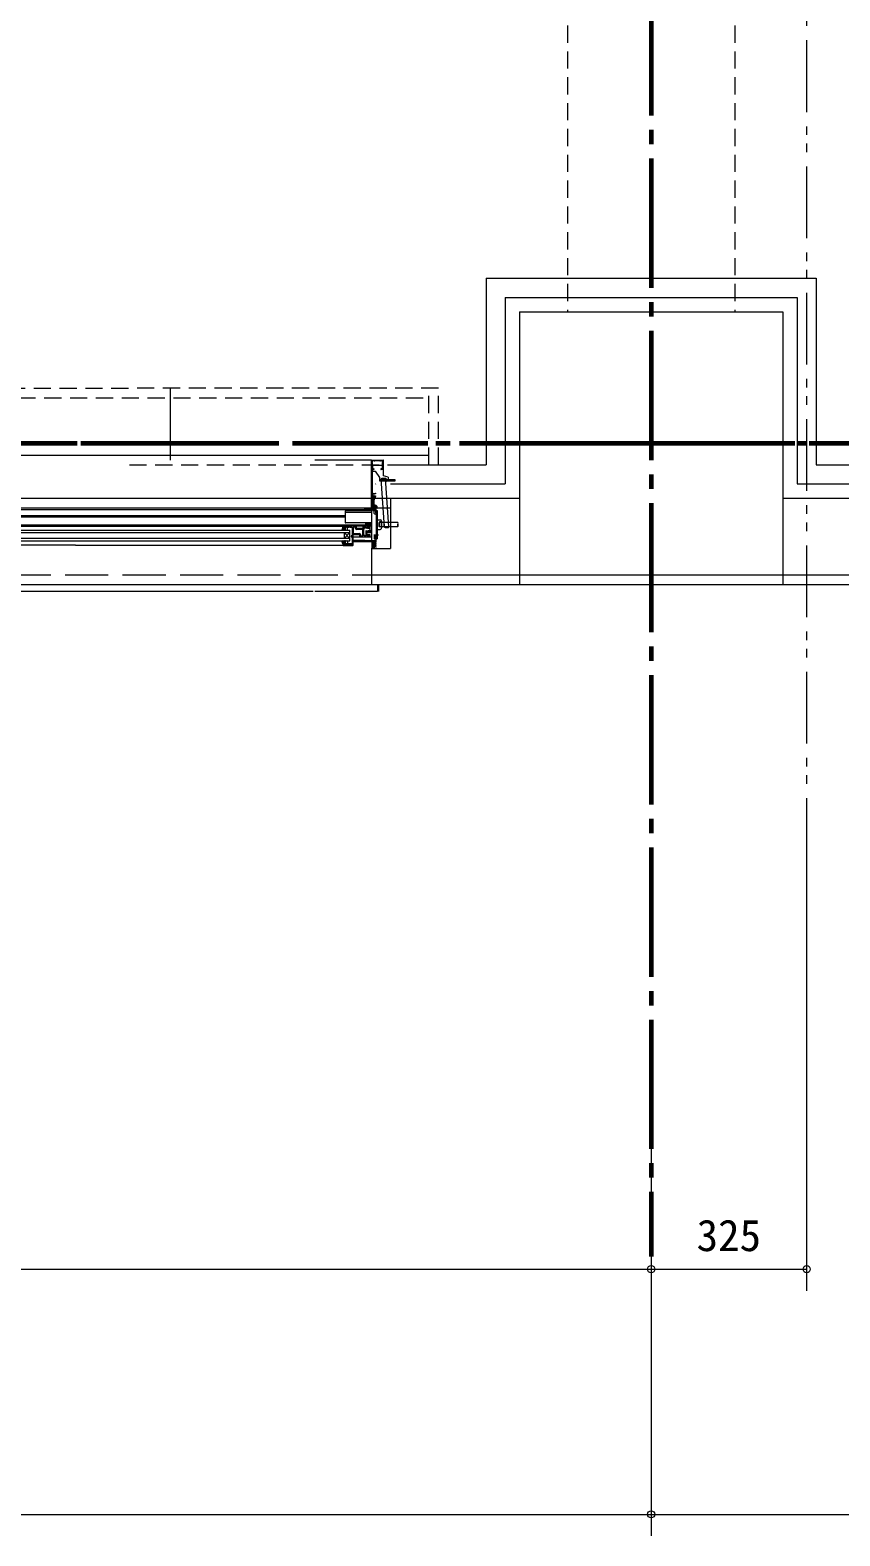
# Model space of a CAD drawing. Units: millimetres at full size, sheet at 1:30. Extents: x -16828 to 149130, y 47892 to 100313.
# Drawn here: x 16886 to 18579, y 48667 to 51814 of the extents above; entities that cross this region are included whole.
import ezdxf
from ezdxf.enums import TextEntityAlignment as Align

# ---------------------------------------------------------------- set-up
doc = ezdxf.new("R2010")
doc.units = ezdxf.units.MM
doc.header["$LTSCALE"] = 30
doc.header["$PDMODE"] = 32
doc.header["$PDSIZE"] = 15
for name, pattern in [('CHAIN2', [12, 9, -1, 1, -1]), ('DASHED1', [1.8, 1.2, -0.6]), ('DASHED3', [4, 3, -1]), ('DOUBLE_CHAIN1', [8.8, 5, -1, 0.6, -0.6, 0.6, -1])]:
    doc.linetypes.add(name, pattern=pattern)
for name, color, linetype, lineweight in [('0-0', 7, 'CHAIN2', 15), ('0-1', 7, 'Continuous', 15), ('2-0_通芯', 7, 'DOUBLE_CHAIN1', 15), ('2-1_躯体', 7, 'Continuous', 15), ('2-2_間仕切り芯', 7, 'DOUBLE_CHAIN1', 15), ('2-3_間仕切り', 7, 'Continuous', 15), ('2-A_建具', 7, 'Continuous', 15), ('9-6_無題7', 7, 'Continuous', 15)]:
    doc.layers.add(name, color=color, linetype=linetype, lineweight=lineweight)
doc.styles.add('ＭＳ ゴシック', font='')
doc.styles.get('ＭＳ ゴシック').set_extended_font_data('MS Gothic')

msp = doc.modelspace()

# ---------------------------------------------------------------- linework, layer by layer
at = {"layer": '0-0', "color": 1, "lineweight": 60}
for p, q in [((18184.96, 68105.86), (18184.96, 49250.86)), ((-9565.04, 50950.86), (35684.96, 50950.86))]:
    msp.add_line(p, q, dxfattribs=at)
at = {"layer": '0-1', "linetype": 'DASHED1'}
for p, q in [((18009.96, 55225.86), (18009.96, 51225.86)), ((18359.96, 55225.86), (18359.96, 51225.86))]:
    msp.add_line(p, q, dxfattribs=at)
at = {"layer": '0-1'}
for p, q in [((17909.96, 51225.86), (18459.96, 51225.86)), ((17909.96, 51225.86), (17909.96, 50655.86)), ((18459.96, 51225.86), (18459.96, 50655.86)), ((12459.96, 50835.86), (17909.96, 50835.86)), ((18459.96, 50835.86), (21765.01, 50835.86)), ((-6110.04, 50655.86), (31079.96, 50655.86))]:
    msp.add_line(p, q, dxfattribs=at)
at = {"layer": '0-1', "linetype": 'DASHED3'}
msp.add_line((-1280.04, 50675.86), (21780.96, 50675.86), dxfattribs=at)
at = {"layer": '2-0_通芯', "color": 1, "lineweight": 60}
msp.add_line((-10727.74, 50950.86), (35684.96, 50950.86), dxfattribs=at)
at = {"layer": '2-1_躯体'}
for p, q in [((17909.96, 51225.86), (18459.96, 51225.86)), ((17909.96, 51225.86), (17909.96, 50655.86)), ((18459.96, 51225.86), (18459.96, 50655.86)), ((17639.96, 50835.86), (17909.96, 50835.86)), ((17639.96, 50835.86), (17639.96, 50730.86)), ((18459.96, 50835.86), (21759.96, 50835.86)), ((17599.96, 50730.86), (17639.96, 50730.86)), ((17599.96, 50730.86), (17599.96, 50655.86)), ((17599.96, 50655.86), (21799.96, 50655.86))]:
    msp.add_line(p, q, dxfattribs=at)
at = {"layer": '2-1_躯体', "linetype": 'DASHED3'}
msp.add_line((17599.96, 50675.86), (21799.96, 50675.86), dxfattribs=at)
at = {"layer": '2-2_間仕切り芯'}
msp.add_line((18509.96, 56281.24), (18509.96, 50005.86), dxfattribs=at)
at = {"layer": '2-3_間仕切り'}
for p, q in [((17839.96, 51295.86), (17839.96, 50905.86)), ((17879.96, 51255.86), (17879.96, 50865.86)), ((17879.96, 51255.86), (18489.96, 51255.86)), ((18489.96, 51255.86), (18489.96, 50865.86)), ((17639.96, 50905.86), (17839.96, 50905.86)), ((18529.96, 50905.86), (21759.96, 50905.86)), ((17639.96, 50865.86), (17879.96, 50865.86)), ((18489.96, 50865.86), (21759.96, 50865.86))]:
    msp.add_line(p, q, dxfattribs=at)
msp.add_lwpolyline([(17839.96, 51295.86), (18529.96, 51295.86), (18529.96, 50905.86)], dxfattribs=at)
at = {"layer": '2-A_建具', "linetype": 'DASHED1'}
for p, q in [((13275.96, 51065.86), (17093.96, 51065.86)), ((17719.96, 50905.86), (17719.96, 51065.86)), ((12649.96, 51045.86), (17719.96, 51045.86))]:
    msp.add_line(p, q, dxfattribs=at)
at = {"layer": '2-A_建具'}
for p, q in [((17179.96, 50915.86), (17179.96, 51065.86)), ((12649.96, 50925.86), (17719.96, 50925.86)), ((17599.96, 50915.86), (17481.46, 50915.86)), ((17600.46, 50915.86), (17624.46, 50915.86)), ((17601.46, 50895.36), (17601.46, 50846.19)), ((17601.96, 50904.41), (17601.96, 50898.81)), ((17622.96, 50904.41), (17601.96, 50904.41)), ((17601.96, 50898.81), (17603.46, 50897.31)), ((17601.96, 50895.91), (17601.96, 50892.41)), ((17604.76, 50895.91), (17601.96, 50895.91)), ((17604.21, 50895.86), (17601.96, 50895.86)), ((17603.46, 50897.31), (17604.76, 50897.31)), ((17620.16, 50897.31), (17621.46, 50897.31)), ((17624.96, 50895.91), (17620.16, 50895.91)), ((17624.46, 50895.86), (17620.71, 50895.86)), ((17621.46, 50897.31), (17622.96, 50898.81)), ((17622.96, 50898.81), (17622.96, 50904.41)), ((17624.96, 50882.91), (17624.96, 50915.36)), ((17608.76, 50865.66), (17608.96, 50865.86)), ((17616.96, 50879.56), (17616.96, 50872.41)), ((17649.96, 50874.71), (17616.96, 50874.71)), ((17616.96, 50872.41), (17649.96, 50872.41)), ((17629.65, 50876.96), (17620.67, 50876.36)), ((17627.47, 50775.56), (17620.67, 50876.36)), ((17634.96, 50880.23), (17624.96, 50882.91)), ((17629.65, 50876.96), (17628.58, 50877.89)), ((17636.45, 50776.16), (17629.65, 50876.96)), ((17634.96, 50880.23), (17634.96, 50874.71)), ((17642.81, 50872.41), (17642.81, 50874.71)), ((17647.31, 50872.41), (17647.31, 50874.71)), ((17649.96, 50872.41), (17649.96, 50874.71)), ((17601.64, 50843.36), (17601.68, 50843.21)), ((17601.68, 50842.71), (17601.64, 50842.56)), ((17602.61, 50844.55), (17602.46, 50844.54)), ((17602.46, 50841.39), (17602.61, 50841.37)), ((17603.38, 50844.8), (17603.26, 50844.75)), ((17603.26, 50841.17), (17603.38, 50841.12)), ((17604.26, 50844.58), (17604.17, 50844.66)), ((17604.17, 50841.26), (17604.26, 50841.35)), ((17605.16, 50844.11), (17605.02, 50844.11)), ((17605.02, 50841.81), (17605.16, 50841.81)), ((16405.96, 50815.86), (17639.96, 50815.86)), ((17599.96, 50811.96), (16405.96, 50811.96)), ((17544.96, 50799.46), (16422.46, 50799.46)), ((17544.96, 50808.96), (17544.96, 50785.46)), ((17599.96, 50805.92), (17544.96, 50805.92)), ((17598.96, 50809.96), (17545.96, 50809.96)), ((17603.88, 50813.28), (17602.74, 50811.3)), ((17602.74, 50811.3), (17603.53, 50809.68)), ((17604, 50811.6), (17602.77, 50811.37)), ((17606.48, 50814.48), (17603.19, 50808.8)), ((17604.41, 50810.91), (17603.53, 50809.68)), ((17603.79, 50809.53), (17603.53, 50809.68)), ((17603.84, 50813.87), (17603.75, 50813.72)), ((17603.75, 50813.72), (17603.97, 50813.34)), ((17603.75, 50813.72), (17606.37, 50812.77)), ((17603.97, 50809.84), (17603.79, 50809.53)), ((17605.59, 50809.65), (17603.79, 50809.53)), ((17603.84, 50813.87), (17604.28, 50813.87)), ((17606.51, 50812.9), (17603.84, 50813.87)), ((17605.77, 50812.19), (17603.88, 50813.28)), ((17603.93, 50813.26), (17603.97, 50813.34)), ((17606.22, 50812.62), (17603.97, 50813.34)), ((17605.43, 50809.97), (17603.97, 50809.84)), ((17604.19, 50814.48), (17604.1, 50814.32)), ((17604.1, 50814.32), (17604.32, 50813.95)), ((17604.1, 50814.32), (17607.88, 50812.95)), ((17604.19, 50814.48), (17604.63, 50814.48)), ((17607.97, 50813.1), (17604.19, 50814.48)), ((17604.28, 50813.87), (17604.32, 50813.95)), ((17604.28, 50813.87), (17607.4, 50812.88)), ((17607.44, 50812.95), (17604.32, 50813.95)), ((17604.41, 50810.91), (17606.61, 50812.99)), ((17604.54, 50815.08), (17604.45, 50814.93)), ((17604.45, 50814.93), (17604.67, 50814.55)), ((17604.45, 50814.93), (17608.23, 50813.56)), ((17604.54, 50815.08), (17604.98, 50815.08)), ((17608.32, 50813.71), (17604.54, 50815.08)), ((17604.63, 50814.48), (17604.67, 50814.55)), ((17604.63, 50814.48), (17607.75, 50813.48)), ((17607.79, 50813.56), (17604.67, 50814.55)), ((17604.89, 50815.69), (17604.8, 50815.54)), ((17604.8, 50815.54), (17605.02, 50815.16)), ((17604.8, 50815.54), (17608.58, 50814.16)), ((17604.89, 50815.69), (17605.33, 50815.69)), ((17608.67, 50814.32), (17604.89, 50815.69)), ((17604.98, 50815.08), (17605.02, 50815.16)), ((17604.98, 50815.08), (17608.1, 50814.09)), ((17608.14, 50814.16), (17605.02, 50815.16)), ((17605.24, 50816.29), (17605.15, 50816.14)), ((17605.15, 50816.14), (17605.37, 50815.76)), ((17605.15, 50816.14), (17608.93, 50814.77)), ((17605.24, 50816.29), (17605.68, 50816.29)), ((17609.02, 50814.92), (17605.24, 50816.29)), ((17605.33, 50815.69), (17605.37, 50815.76)), ((17605.33, 50815.69), (17608.45, 50814.69)), ((17608.49, 50814.77), (17605.37, 50815.76)), ((17605.5, 50816.75), (17605.72, 50816.37)), ((17605.63, 50820.01), (17606.27, 50820.93)), ((17611.69, 50816.51), (17605.63, 50820.01)), ((17605.68, 50816.29), (17605.72, 50816.37)), ((17605.68, 50816.29), (17608.8, 50815.3)), ((17605.94, 50817.51), (17605.85, 50817.36)), ((17605.85, 50817.36), (17606.07, 50816.98)), ((17605.85, 50817.36), (17609.63, 50815.98)), ((17606.03, 50816.9), (17606.07, 50816.98)), ((17609.19, 50815.98), (17606.07, 50816.98)), ((17606.09, 50803.98), (17606.09, 50810.36)), ((17606.09, 50810.36), (17608.39, 50810.36)), ((17606.2, 50817.96), (17606.42, 50817.58)), ((17606.2, 50817.96), (17609.98, 50816.59)), ((17606.38, 50817.51), (17606.42, 50817.58)), ((17606.38, 50817.51), (17609.5, 50816.51)), ((17609.54, 50816.59), (17606.42, 50817.58)), ((17606.74, 50811.63), (17606.48, 50811.78)), ((17606.55, 50818.57), (17606.77, 50818.19)), ((17610.02, 50816.67), (17606.6, 50818.64)), ((17606.7, 50811.66), (17607.09, 50812.35)), ((17606.71, 50803.06), (17609.89, 50801.77)), ((17606.73, 50818.11), (17606.77, 50818.19)), ((17608.14, 50817.75), (17606.77, 50818.19)), ((17606.91, 50818.69), (17606.81, 50818.52)), ((17606.93, 50812.56), (17607.53, 50812.35)), ((17606.98, 50815.35), (17607.58, 50816.39)), ((17607.62, 50812.5), (17607.02, 50812.72)), ((17607.4, 50812.88), (17607.44, 50812.95)), ((17607.62, 50812.5), (17607.4, 50812.88)), ((17607.88, 50812.95), (17607.44, 50812.95)), ((17607.62, 50812.5), (17607.53, 50812.35)), ((17607.75, 50813.48), (17607.79, 50813.56)), ((17607.97, 50813.1), (17607.75, 50813.48)), ((17608.23, 50813.56), (17607.79, 50813.56)), ((17607.97, 50813.1), (17607.88, 50812.95)), ((17608.08, 50817.25), (17610.54, 50821.51)), ((17608.1, 50814.09), (17608.14, 50814.16)), ((17608.32, 50813.71), (17608.1, 50814.09)), ((17608.58, 50814.16), (17608.14, 50814.16)), ((17608.32, 50813.71), (17608.23, 50813.56)), ((17608.39, 50810.36), (17608.39, 50804.86)), ((17608.39, 50804.86), (17609.89, 50804.25)), ((17608.45, 50814.69), (17608.49, 50814.77)), ((17608.67, 50814.32), (17608.45, 50814.69)), ((17608.93, 50814.77), (17608.49, 50814.77)), ((17608.67, 50814.32), (17608.58, 50814.16)), ((17608.8, 50815.3), (17608.84, 50815.38)), ((17609.02, 50814.92), (17608.8, 50815.3)), ((17609.02, 50814.92), (17608.93, 50814.77)), ((17609.15, 50815.91), (17609.19, 50815.98)), ((17609.37, 50815.53), (17609.15, 50815.91)), ((17609.63, 50815.98), (17609.19, 50815.98)), ((17609.5, 50816.51), (17609.54, 50816.59)), ((17609.72, 50816.13), (17609.5, 50816.51)), ((17609.98, 50816.59), (17609.54, 50816.59)), ((17609.72, 50816.13), (17609.63, 50815.98)), ((17609.91, 50816.96), (17609.81, 50816.79)), ((17609.89, 50804.25), (17612.19, 50803.32)), ((17609.96, 50807.36), (17609.96, 50815.86)), ((17609.96, 50810.36), (17609.96, 50751.36)), ((17609.96, 50810.36), (17612.26, 50810.36)), ((17610.02, 50816.67), (17609.98, 50816.59)), ((17611.69, 50816.51), (17612.17, 50817.53)), ((17612.26, 50810.36), (17612.25, 50751.36)), ((16407.46, 50769.06), (17554.96, 50769.06)), ((17544.96, 50796.06), (16422.46, 50796.06)), ((16422.46, 50777.46), (17539.96, 50777.46)), ((17599.96, 50777.56), (16981.21, 50777.56)), ((17539.96, 50775.56), (17538.46, 50769.06)), ((17544.73, 50775.56), (17538.53, 50769.36)), ((17538.86, 50769.06), (17538.53, 50769.39)), ((17540.27, 50769.06), (17538.8, 50770.53)), ((17543.32, 50775.56), (17538.95, 50771.2)), ((17541.69, 50769.06), (17539.06, 50771.68)), ((17543.1, 50769.06), (17539.33, 50772.83)), ((17541.9, 50775.56), (17539.38, 50773.03)), ((17544.52, 50769.06), (17539.6, 50773.98)), ((17544.96, 50774.37), (17539.65, 50769.06)), ((17540.49, 50775.56), (17539.8, 50774.87)), ((17544.96, 50770.03), (17539.86, 50775.13)), ((17539.96, 50777.66), (17539.96, 50776.06)), ((17544.96, 50775.56), (17539.96, 50775.56)), ((17544.96, 50771.45), (17540.84, 50775.56)), ((17544.96, 50772.96), (17541.06, 50769.06)), ((17544.96, 50772.86), (17542.26, 50775.56)), ((17544.96, 50771.55), (17542.47, 50769.06)), ((17544.96, 50774.27), (17543.67, 50775.56)), ((17544.96, 50770.13), (17543.89, 50769.06)), ((17544.96, 50769.06), (17544.96, 50776.26)), ((17544.96, 50774.56), (17544.96, 50770.06)), ((17598.96, 50784.46), (17545.96, 50784.46)), ((17548.96, 50775.56), (17545.96, 50775.56)), ((17545.96, 50769.06), (17548.96, 50769.06)), ((17549.96, 50770.06), (17549.96, 50774.56)), ((17554.92, 50775.63), (17555, 50775.63)), ((17554.96, 50747.06), (17554.96, 50769.06)), ((17589.59, 50774.4), (17584.95, 50772.73)), ((17587.46, 50782.86), (17587.46, 50781.56)), ((17588, 50780.36), (17587.46, 50779.82)), ((17587.46, 50780.06), (17587.46, 50778.06)), ((17590.66, 50779.36), (17587.46, 50779.36)), ((17589.76, 50780.36), (17587.76, 50780.36)), ((17587.76, 50778.23), (17587.96, 50779.36)), ((17589.35, 50780.36), (17588.35, 50779.36)), ((17588.46, 50767.71), (17588.46, 50759.46)), ((17588.68, 50767.66), (17594.06, 50767.71)), ((17589.55, 50782.77), (17589.05, 50782.27)), ((17589.26, 50781.76), (17589.6, 50781.76)), ((17589.36, 50779.36), (17591.58, 50777.68)), ((17590.47, 50782.83), (17589.4, 50781.76)), ((17591.66, 50781.33), (17589.69, 50779.36)), ((17589.96, 50779.36), (17591.78, 50777.96)), ((17591.65, 50782.66), (17590.06, 50781.07)), ((17590.06, 50781.3), (17590.06, 50780.66)), ((17592.66, 50782.66), (17590.56, 50782.66)), ((17591.15, 50774.37), (17592.46, 50773.76)), ((17591.5, 50779.82), (17591.2, 50779.52)), ((17591.66, 50781.46), (17591.66, 50780.36)), ((17591.96, 50781.76), (17593.36, 50781.76)), ((17593.19, 50782.86), (17592.09, 50781.76)), ((17596.75, 50776.27), (17592.53, 50777.54)), ((17593.64, 50781.96), (17593.46, 50781.78)), ((17593.66, 50782.06), (17593.66, 50782.56)), ((17599.96, 50768.06), (17594.84, 50768.06)), ((17597.46, 50771.66), (17597.46, 50775.32)), ((17612.26, 50790.86), (17618.26, 50790.86)), ((17612.26, 50770.86), (17618.26, 50770.86)), ((17616.76, 50785.36), (17615.76, 50784.36)), ((17654.96, 50785.36), (17616.76, 50785.36)), ((17616.76, 50785.36), (17616.76, 50776.36)), ((17654.96, 50776.36), (17616.76, 50776.36)), ((17621.26, 50787.86), (17621.26, 50773.86)), ((17627.47, 50775.56), (17636.45, 50776.16)), ((17627.47, 50775.56), (17628.53, 50774.63)), ((16400.96, 50738.56), (16981.21, 50738.56)), ((16407.46, 50764.06), (17554.96, 50764.06)), ((17554.96, 50752.06), (16407.46, 50752.06)), ((16407.46, 50747.06), (17554.96, 50747.06)), ((16981.21, 50737.76), (17562.16, 50737.76)), ((17539.96, 50740.56), (17538.46, 50747.06)), ((17538.86, 50747.06), (17538.53, 50746.74)), ((17544.73, 50740.56), (17538.53, 50746.76)), ((17540.27, 50747.06), (17538.8, 50745.59)), ((17543.32, 50740.56), (17538.95, 50744.93)), ((17541.69, 50747.06), (17539.06, 50744.44)), ((17543.1, 50747.06), (17539.33, 50743.29)), ((17541.9, 50740.56), (17539.38, 50743.09)), ((17544.52, 50747.06), (17539.6, 50742.14)), ((17544.96, 50741.75), (17539.65, 50747.06)), ((17539.66, 50738.56), (17539.66, 50738.26)), ((17562.16, 50738.26), (17539.66, 50738.26)), ((17540.49, 50740.56), (17539.8, 50741.25)), ((17544.96, 50746.09), (17539.86, 50740.99)), ((17544.96, 50740.56), (17539.96, 50740.56)), ((17540.66, 50737.26), (17561.16, 50737.26)), ((17544.96, 50744.68), (17540.84, 50740.56)), ((17544.96, 50743.16), (17541.06, 50747.06)), ((17544.96, 50743.26), (17542.26, 50740.56)), ((17544.96, 50744.58), (17542.47, 50747.06)), ((17542.96, 50764.06), (17554.96, 50752.06)), ((17542.96, 50752.06), (17554.96, 50764.06)), ((17542.96, 50764.06), (17542.96, 50752.06)), ((17544.96, 50741.85), (17543.67, 50740.56)), ((17544.96, 50745.99), (17543.89, 50747.06)), ((17544.96, 50747.06), (17544.96, 50739.86)), ((17544.96, 50741.56), (17544.96, 50746.06)), ((17545.96, 50747.06), (17548.96, 50747.06)), ((17548.96, 50740.56), (17545.96, 50740.56)), ((17549.96, 50746.06), (17549.96, 50741.56)), ((17561.96, 50762.09), (17574.89, 50762.09)), ((17561.96, 50755.16), (17599.96, 50755.16)), ((17584.96, 50747.26), (17562.16, 50747.26)), ((17562.16, 50745.86), (17609.46, 50745.86)), ((17584.56, 50759.76), (17583.96, 50759.76)), ((17584.56, 50759.76), (17584.56, 50757.09)), ((17588.36, 50757.76), (17589.53, 50757.76)), ((17588.36, 50757.09), (17588.36, 50757.76)), ((17588.46, 50764.66), (17599.96, 50764.66)), ((17597.46, 50759.46), (17588.46, 50759.46)), ((17590.73, 50761.58), (17588.73, 50762.31)), ((17589.53, 50757.76), (17589.53, 50759.46)), ((17589.83, 50759.76), (17590.76, 50759.76)), ((17591.06, 50760.06), (17591.06, 50761.11)), ((17592.53, 50755.18), (17596.75, 50756.45)), ((17609.96, 50736.86), (17600.96, 50745.86)), ((17609.96, 50745.86), (17600.96, 50736.86)), ((17606.96, 50745.86), (17600.96, 50739.86)), ((17603.96, 50745.86), (17600.96, 50742.86)), ((17609.96, 50733.86), (17600.96, 50742.86)), ((17609.96, 50742.86), (17600.96, 50733.86)), ((17608, 50732.82), (17600.96, 50739.86)), ((17609.96, 50739.86), (17600.96, 50730.86)), ((17605.66, 50732.17), (17600.96, 50736.86)), ((17609.96, 50739.86), (17603.96, 50745.86)), ((17614.96, 50758.86), (17604.96, 50758.86)), ((17609.96, 50736.86), (17605.11, 50732.01)), ((17606.08, 50757.74), (17606.08, 50751.36)), ((17606.08, 50751.36), (17608.38, 50751.36)), ((17606.71, 50758.67), (17609.88, 50759.95)), ((17609.96, 50742.86), (17606.96, 50745.86)), ((17608.38, 50751.36), (17608.38, 50756.86)), ((17609.96, 50746.36), (17609.96, 50754.36)), ((17609.96, 50751.36), (17612.25, 50751.36)), ((17603.31, 50731.51), (17600.96, 50733.86)), ((17609.96, 50733.86), (17609.27, 50733.17)), ((17478.46, 50640.86), (12891.46, 50640.86)), ((17614.96, 50655.86), (17614.96, 50640.86))]:
    msp.add_line(p, q, dxfattribs=at)
at = {"layer": '2-A_建具', "linetype": 'DASHED1'}
msp.add_lwpolyline([(17093.96, 50905.86), (17739.96, 50905.86), (17739.96, 51065.86), (17093.96, 51065.86)], dxfattribs=at)
at = {"layer": '2-A_建具'}
for points in [[(17599.96, 50815.86), (17599.96, 50915.36), (17600.46, 50915.86)], [(17601.46, 50913.86), (17601.46, 50911.69), (17601.53, 50911.5)], [(17601.53, 50910.22), (17601.46, 50910.03), (17601.46, 50901.69), (17601.53, 50901.5)], [(17601.53, 50900.22), (17601.46, 50900.03), (17601.46, 50897.56)], [(17605.82, 50914.29), (17605.63, 50914.36), (17601.96, 50914.36)], [(17601.96, 50897.06), (17603.47, 50897.06), (17603.68, 50897.15)], [(17601.96, 50892.41), (17607.96, 50892.41), (17616.96, 50879.56)], [(17617.82, 50914.29), (17617.63, 50914.36), (17607.29, 50914.36), (17607.1, 50914.29)], [(17622.96, 50914.36), (17619.29, 50914.36), (17619.1, 50914.29)], [(17621.23, 50897.15), (17621.44, 50897.06), (17622.96, 50897.06)], [(17623.39, 50911.5), (17623.46, 50911.69), (17623.46, 50913.86)], [(17623.39, 50901.5), (17623.46, 50901.69), (17623.46, 50910.03), (17623.39, 50910.22)], [(17623.46, 50897.56), (17623.46, 50900.03), (17623.39, 50900.22)], [(17628.58, 50877.89), (17621.6, 50877.42), (17620.67, 50876.36)], [(17605.56, 50841.38), (17605.86, 50841.06), (17608.76, 50841.06), (17608.76, 50839.46), (17607.76, 50839.46), (17607.76, 50836.46), (17606.36, 50836.46), (17606.36, 50836.96), (17606.76, 50837.53), (17606.76, 50839.76), (17601.46, 50839.76), (17601.46, 50832.36), (17603.36, 50832.36)], [(17603.36, 50831.36), (17601.46, 50831.36), (17601.46, 50820.36), (17603.63, 50820.36), (17603.86, 50817.8)], [(17603.46, 50846.16), (17607.54, 50846.16), (17608.06, 50846.46), (17608.76, 50846.46), (17608.76, 50844.86), (17605.86, 50844.86), (17605.56, 50844.54)], [(17603.86, 50826.32), (17603.86, 50833.37), (17604.86, 50837.11), (17604.86, 50839.06)], [(17605.06, 50831.56), (17605.06, 50829.16), (17605.36, 50828.86), (17605.36, 50820.16), (17608.27, 50818.48), (17608.37, 50818.29), (17608.84, 50818.01), (17609.06, 50818.02), (17611.87, 50816.4), (17610.75, 50814.46), (17609.96, 50814.46)], [(17605.79, 50839.31), (17606.92, 50837.37), (17606.11, 50837.15), (17605.21, 50833.76), (17606.26, 50833.76)], [(17584.96, 50815.86), (17584.96, 50814.26), (17586.16, 50814.26)], [(17586.76, 50814.86), (17599.96, 50814.86), (17599.96, 50783.86), (17588.46, 50783.86)], [(17609.46, 50754.86), (17608.96, 50754.86), (17608.36, 50753.82), (17608.36, 50752.86), (17609.06, 50752.86), (17609.06, 50747.06), (17601.16, 50747.06), (17601.16, 50814.66), (17609.06, 50814.66), (17609.06, 50808.86), (17608.36, 50808.86), (17608.36, 50807.9), (17608.96, 50806.86), (17609.46, 50806.86)], [(17602.87, 50817.67), (17602.59, 50819.26), (17601.46, 50819.26), (17601.46, 50815.86)], [(17602.45, 50818.65), (17602.73, 50817.06), (17603.86, 50817.06), (17603.86, 50825.4), (17603.98, 50825.59), (17603.98, 50826.14), (17603.86, 50826.32)], [(17603.97, 50809.84), (17607, 50812.69), (17605.43, 50809.97)], [(17604.36, 50810.81), (17604, 50811.6), (17604.58, 50812.88)], [(17607.81, 50815.86), (17605.34, 50817.29), (17604.51, 50815.86)], [(17606.74, 50811.63), (17605.59, 50809.65), (17605.43, 50809.97)], [(17609.37, 50815.53), (17605.59, 50816.9), (17605.5, 50816.75), (17609.28, 50815.38)], [(17605.59, 50816.9), (17606.03, 50816.9), (17609.15, 50815.91)], [(17609.37, 50815.53), (17609.28, 50815.38), (17608.84, 50815.38), (17605.72, 50816.37)], [(17609.72, 50816.13), (17605.94, 50817.51), (17606.38, 50817.51)], [(17609.6, 50816.91), (17606.29, 50818.11), (17606.2, 50817.96)], [(17606.29, 50818.11), (17606.73, 50818.11), (17608.48, 50817.55)], [(17606.6, 50818.64), (17606.55, 50818.57), (17607.02, 50818.4)], [(17607.53, 50812.35), (17607.09, 50812.35), (17606.85, 50812.42)], [(17608.07, 50821.33), (17607.94, 50819.31), (17608.63, 50818.21)], [(17611.62, 50819.28), (17609.93, 50818.16), (17608.63, 50818.21)], [(16418.61, 50780.56), (17589.76, 50780.56), (17589.76, 50781.36), (17588.66, 50781.36), (17588.66, 50782.86), (17593.86, 50782.86), (17593.86, 50781.36), (17592.76, 50781.36), (17592.76, 50780.56), (17599.96, 50780.56)], [(17597.46, 50775.32), (17592.39, 50777.46), (17592.39, 50777.66), (17582.46, 50777.66), (17582.46, 50777.46), (17568.46, 50777.46), (17568.46, 50777.66), (17539.96, 50777.66)], [(17544.96, 50776.26), (17545.96, 50776.26), (17547.69, 50775.63), (17554, 50775.63)], [(17555.92, 50775.63), (17559.96, 50775.63), (17559.96, 50757.09), (17559.09, 50757.09)], [(17567.03, 50772.63), (17567.03, 50775.63), (17561.96, 50775.63), (17561.96, 50762.09)], [(17581.96, 50777.06), (17581.96, 50772.56), (17568.96, 50772.56), (17568.96, 50777.06)], [(17576.89, 50760.09), (17576.89, 50757.09), (17582.03, 50757.09), (17582.03, 50770.63), (17569.03, 50770.63)], [(17597.46, 50757.4), (17597.46, 50759.46), (17595.16, 50759.46), (17595.16, 50758.66), (17596.26, 50758.66), (17596.26, 50757.45), (17595.06, 50757.09), (17591.06, 50757.09), (17591.06, 50758.66), (17592.16, 50758.66), (17592.16, 50759.46), (17589.86, 50759.46), (17589.86, 50757.09), (17583.96, 50757.09), (17583.96, 50775.63), (17589.86, 50775.63), (17589.86, 50773.26), (17590.86, 50773.26), (17590.86, 50775.63), (17595.06, 50775.63), (17596.46, 50775.21), (17596.46, 50773.76)], [(17588.46, 50767.71), (17594.06, 50767.71), (17594.7, 50767.94), (17596.39, 50769.36), (17597.46, 50771.66)], [(17597.26, 50767.66), (17592.96, 50767.66), (17588.92, 50767.31)], [(17597.46, 50772.96), (17592.46, 50772.96), (17592.46, 50773.76)], [(17595.06, 50781.56), (17595.06, 50782.66), (17599.96, 50782.66), (17599.96, 50767.36), (17597.65, 50767.36)], [(17615.76, 50784.36), (17615.76, 50777.36), (17616.76, 50776.36)], [(17628.53, 50774.63), (17635.52, 50775.1), (17636.45, 50776.16)], [(17539.96, 50740.06), (17539.96, 50738.56), (17561.46, 50738.56)], [(17558.76, 50757.26), (17557.96, 50757.26), (17557.96, 50755.16), (17559.96, 50755.16), (17559.96, 50740.49), (17547.69, 50740.49), (17545.96, 50739.86), (17544.96, 50739.86)], [(17561.96, 50739.06), (17561.96, 50760.16), (17574.96, 50760.16), (17574.96, 50755.66)], [(17561.96, 50755.26), (17575.46, 50755.26), (17575.46, 50755.06), (17592.39, 50755.06), (17592.39, 50755.16), (17596.75, 50756.45), (17597.26, 50756.81), (17597.46, 50757.4)], [(17562.16, 50737.76), (17562.16, 50754.57), (17561.96, 50754.57)], [(17586.16, 50747.46), (17584.96, 50747.46), (17584.96, 50745.86)], [(17589.66, 50764.66), (17589.66, 50765.96), (17599.96, 50765.96), (17599.96, 50746.86), (17586.76, 50746.86)], [(17599.96, 50745.86), (17600.96, 50744.86), (17600.96, 50731.86), (17599.96, 50730.86)], [(17608.38, 50756.86), (17609.88, 50757.47), (17612.18, 50758.4)], [(17612.96, 50655.86), (17612.96, 50640.86), (17481.46, 50640.86)]]:
    msp.add_lwpolyline(points, dxfattribs=at)
for centre, radius, start, end in [((17601.96, 50913.86), 0.5, 90.00001, 179.99999), ((17601.96, 50897.56), 0.5, 180.00001, 269.99999), ((17601.96, 50895.36), 0.5, 90.00001, 179.99999), ((17600.76, 50910.86), 1, 320.28486, 39.71514), ((17600.76, 50900.86), 1, 320.28486, 39.71514), ((17604.21, 50896.61), 0.75, 270.00002, 134.41533), ((17604.76, 50896.61), 0.7, 270, 90), ((17606.46, 50915.06), 1, 230.28486, 309.71514), ((17618.46, 50915.06), 1, 230.28486, 309.71514), ((17620.16, 50896.61), 0.7, 90, 270), ((17620.71, 50896.61), 0.75, 45.58467, 269.99998), ((17622.96, 50913.86), 0.5, 0.00001, 89.99999), ((17622.96, 50897.56), 0.5, 270.00001, 359.99999), ((17624.16, 50910.86), 1, 140.28486, 219.71514), ((17624.16, 50900.86), 1, 140.28486, 219.71514), ((17624.46, 50915.36), 0.5, 0.00001, 89.99999), ((17624.46, 50896.36), 0.5, 270.00001, 359.99999), ((17629.75, 50875.47), 1.5, 273.85934, 93.85934), ((17629.85, 50873.97), 1.5, 273.85934, 33.85934), ((17629.95, 50872.47), 1.5, 273.85934, 33.85934), ((17601.86, 50846.19), 0.4, 180.00006, 296.38784), ((17602.23, 50843.82), 0.75, 72.2996, 217.70036), ((17602.23, 50842.1), 0.75, 142.29964, 287.7004), ((17603.46, 50842.96), 1.8, 171.96925, 188.03075), ((17603.46, 50842.96), 3.2, 89.99998, 116.38778), ((17603.46, 50842.96), 1.8, 96.26017, 118.03073), ((17603.46, 50842.96), 1.8, 241.96927, 263.73983), ((17603.36, 50831.86), 0.5, 269.99999, 90.00001), ((17603.72, 50844.44), 0.5, 26.86995, 133.13013), ((17603.72, 50841.48), 0.5, 226.86987, 333.13005), ((17603.46, 50842.96), 1.8, 44.79286, 63.73983), ((17603.46, 50842.96), 1.8, 296.26017, 315.20714), ((17605.02, 50844.51), 0.4, 224.79276, 269.99993), ((17605.02, 50841.41), 0.4, 90.00007, 135.20724), ((17605.36, 50839.06), 0.5, 29.99999, 180), ((17606.26, 50831.56), 1.2, 90.00001, 179.99999), ((17605.16, 50844.51), 0.4, 269.99999, 4.09604), ((17605.16, 50841.41), 0.4, 355.90396, 90.00001), ((17606.26, 50833.26), 0.5, 269.99999, 90.00001), ((17545.96, 50808.96), 1, 90, 179.99999), ((17586.16, 50814.56), 0.3, 270, 0), ((17586.76, 50814.56), 0.3, 90, 180), ((17598.96, 50808.96), 1, 0, 90), ((17601.96, 50818.56), 0.5, 9.99999, 180), ((17603.36, 50817.76), 0.5, 190.00001, 5), ((17607.09, 50803.98), 1, 180, 247.99665), ((17607.34, 50820.19), 1.3, 75.88085, 145), ((17606.79, 50812.82), 0.248, 330, 137.19096), ((17606.48, 50818.94), 0.5, 330, 60), ((17605.46, 50812.72), 9, 44.11915, 75.88085), ((17609.46, 50815.36), 0.5, 0, 90), ((17609.46, 50807.36), 0.5, 270, 0), ((17610.34, 50816.71), 0.5, 60, 150), ((17610.99, 50818.08), 1.3, 335, 44.11915), ((17540.46, 50776.06), 0.5, 180, 270), ((17545.96, 50785.46), 1, 180, 270), ((17545.96, 50774.56), 1, 90.0001, 180.0001), ((17545.96, 50770.06), 1, 180.0001, 270.0001), ((17548.96, 50774.56), 1, 0.0001, 90.0001), ((17548.96, 50770.06), 1, 270.0001, 0.0001), ((17554, 50775.83), 0.2, 270, 336.42182), ((17554.46, 50775.63), 0.3, 23.57818, 156.42182), ((17554.92, 50775.83), 0.2, 203.57818, 270), ((17555, 50775.83), 0.2, 270, 336.42182), ((17555.46, 50775.63), 0.3, 23.57818, 156.42182), ((17555.92, 50775.83), 0.2, 203.57818, 270), ((17569.03, 50772.63), 2, 180, 270), ((17568.46, 50777.06), 0.5, 0, 90), ((17582.46, 50777.06), 0.5, 90, 180), ((17585.46, 50771.32), 1.5, 109.85326, 179.99999), ((17588.46, 50782.86), 1, 90, 180), ((17588.46, 50781.56), 1, 180, 270), ((17587.76, 50780.06), 0.3, 90, 180), ((17587.66, 50778.06), 0.2, 180.00001, 60), ((17588.76, 50767.36), 0.3, 90.5, 179.99999), ((17588.96, 50766.81), 0.5, 95, 180), ((17589.26, 50782.06), 0.3, 135, 270), ((17589.76, 50782.56), 0.3, 90, 135), ((17589.93, 50773.46), 1, 93.88684, 109.85326), ((17589.6, 50782.06), 0.3, 270, 326.94427), ((17589.76, 50780.66), 0.3, 270, 0), ((17590.06, 50781.76), 0.25, 303.05573, 146.94427), ((17590.36, 50781.3), 0.3, 123.05573, 180), ((17590.36, 50782.66), 0.2, 0, 90), ((17590.66, 50780.36), 1, 270, 0), ((17590.73, 50773.46), 1, 65, 82.59308), ((17591.76, 50777.76), 0.2, 204.41711, 84.41711), ((17591.96, 50781.46), 0.3, 90, 180), ((17592.39, 50777.06), 0.5, 73.30076, 90), ((17592.86, 50782.66), 0.2, 90, 180), ((17593.36, 50782.56), 0.3, 0, 90), ((17593.36, 50782.06), 0.3, 270, 0), ((17594.06, 50781.56), 1, 270, 0), ((17594.05, 50768.71), 1, 270.5, 310), ((17594.46, 50771.66), 3, 310, 0), ((17596.96, 50773.76), 0.5, 180, 0), ((17596.46, 50775.32), 1, 0, 73.30076), ((17597.26, 50767.46), 0.2, 14.47751, 90), ((17597.65, 50767.56), 0.2, 194.47751, 270), ((17598.96, 50785.46), 1, 270, 0), ((17618.26, 50785.36), 1.5, 0, 180), ((17618.26, 50787.86), 3, 359.99878, 89.99845), ((17618.26, 50773.86), 3, 269.99873, 359.99878), ((17619.76, 50785.36), 1.5, 0, 120), ((17621.26, 50785.36), 1.5, 0, 120), ((17627.17, 50780.05), 1.5, 93.85934, 213.85934), ((17627.27, 50778.55), 1.5, 93.85934, 213.85934), ((17627.37, 50777.05), 1.5, 93.85934, 273.85934), ((17658.27, 50778.61), 4, 145.77113, 214.22887), ((17651.65, 50783.11), 4, 325.77113, 34.22887), ((17651.65, 50778.61), 4, 325.77113, 34.22887), ((17540.66, 50738.26), 1, 180, 270), ((17540.46, 50740.06), 0.5, 90, 180), ((17545.96, 50746.06), 1, 89.9999, 179.9999), ((17545.96, 50741.56), 1, 179.9999, 269.9999), ((17548.96, 50746.06), 1, 359.9999, 89.9999), ((17548.96, 50741.56), 1, 269.9999, 359.9999), ((17558.76, 50757.06), 0.2, 35.09963, 90), ((17559.09, 50757.29), 0.2, 215.09963, 270), ((17561.16, 50738.26), 1, 270, 0), ((17561.46, 50739.06), 0.5, 270, 0), ((17574.89, 50760.09), 2, 0, 90), ((17575.46, 50755.66), 0.5, 180, 270), ((17586.16, 50747.16), 0.3, 0, 90), ((17586.76, 50747.16), 0.3, 180, 270), ((17588.96, 50762.76), 0.5, 180, 250), ((17589.83, 50759.46), 0.3, 90, 179.99999), ((17590.56, 50761.11), 0.5, 0, 70), ((17590.76, 50760.06), 0.3, 270, 0), ((17592.39, 50755.66), 0.5, 270, 286.69924), ((17596.46, 50757.4), 1, 286.69924, 0), ((17607.08, 50757.74), 1, 111.99783, 180), ((17609.46, 50754.36), 0.5, 0, 90), ((17609.46, 50746.36), 0.5, 270, 0)]:
    msp.add_arc(centre, radius, start, end, dxfattribs=at)
at = {"layer": '9-6_無題7'}
for p, q in [((18509.96, 50091.22), (18509.96, 49179.49)), ((18184.96, 49524.87), (18184.96, 49179.49)), ((12184.96, 49224.49), (18184.96, 49224.49)), ((18184.96, 49224.49), (18509.96, 49224.49)), ((18184.96, 49220.86), (18184.96, 48667.08)), ((12184.96, 48712.08), (18184.96, 48712.08)), ((18184.96, 48712.08), (24184.96, 48712.08))]:
    msp.add_line(p, q, dxfattribs=at)
for p in [(18184.96, 49224.49), (18509.96, 49224.49), (18184.96, 48712.08)]:
    msp.add_point(p, dxfattribs=at)

# ---------------------------------------------------------------- texts
at = {"layer": '9-6_無題7', "style": 'ＭＳ ゴシック'}
msp.add_text('325', height=65.98, dxfattribs=at).set_placement((18279.96, 49242.49), align=Align.BOTTOM_LEFT)

doc.saveas('drawing.dxf')
